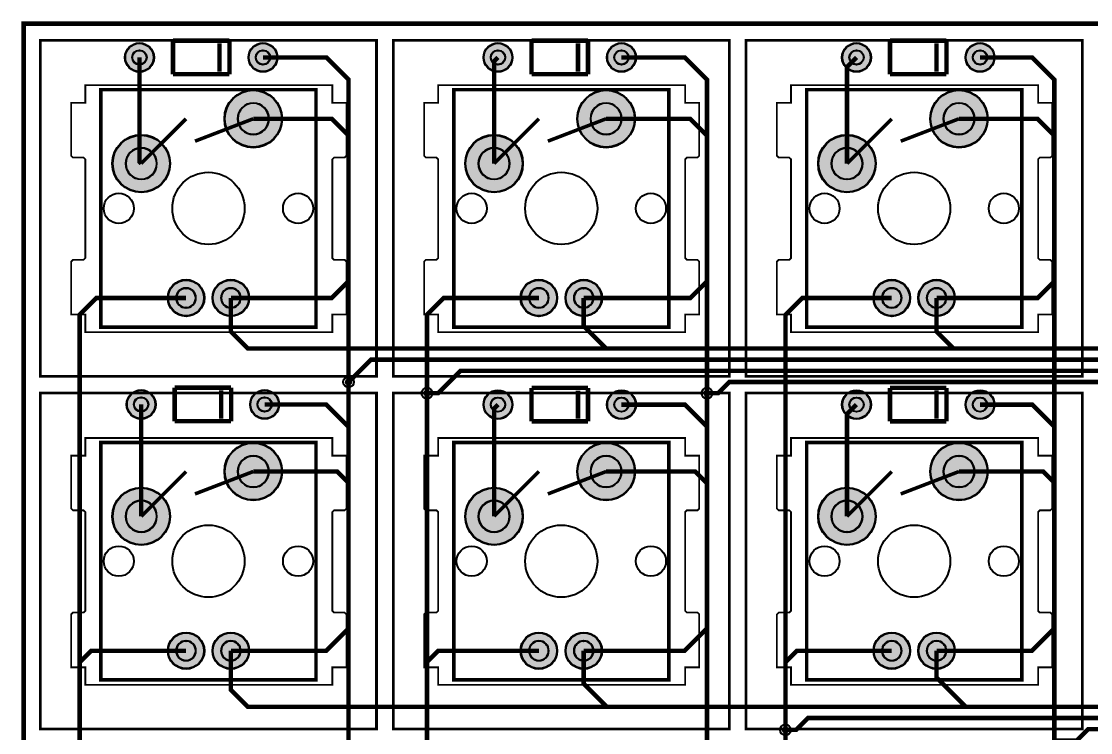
# Model space of a CAD drawing. Header units: millimetres. Extents: x 0 to 279, y -81 to 2.
# Drawn here: x -0.1 to 60.5, y -40.2 to 0.1 of the extents above; entities that cross this region are included whole.
import ezdxf

# ---------------------------------------------------------------- set-up
doc = ezdxf.new("R2010")
doc.units = ezdxf.units.MM
for name, color, linetype, true_color in [('BoardOutLine', 7, 'Continuous', 0xff00ff), ('BottomLayer', 7, 'Continuous', 0x0000ff), ('BottomSolderMaskLayer', 7, 'Continuous', 0xaa00ff), ('Document', 7, 'Continuous', 0xffffff), ('Hole', 7, 'Continuous', 0x222222), ('Multi-Layer', 7, 'Continuous', 0xc0c0c0), ('TopLayer', 7, 'Continuous', 0xff0000), ('TopSilkLayer', 7, 'Continuous', 0xffcc00), ('TopSolderMaskLayer', 7, 'Continuous', 0x800080)]:
    doc.layers.add(name, color=color, linetype=linetype, true_color=true_color)

msp = doc.modelspace()

# ---------------------------------------------------------------- hatches: boundary and pattern name
at = {"layer": 'BottomSolderMaskLayer'}
for points in [[(5.741, -1.916, 1), (7.392, -1.916, 1)], [(12.741, -1.916, 1), (14.391, -1.916, 1)], [(26.061, -1.916, 1), (27.711, -1.916, 1)], [(33.061, -1.916, 1), (34.711, -1.916, 1)], [(46.381, -1.916, 1), (48.031, -1.916, 1)], [(53.381, -1.916, 1), (55.031, -1.916, 1)], [(11.377, -5.395, 1), (14.653, -5.395, 1)], [(31.377, -5.395, 1), (34.653, -5.395, 1)], [(51.377, -5.395, 1), (54.653, -5.395, 1)], [(5.027, -7.935, 1), (8.303, -7.935, 1)], [(25.027, -7.935, 1), (28.303, -7.935, 1)], [(45.027, -7.935, 1), (48.303, -7.935, 1)], [(8.164, -15.555, 1), (10.246, -15.555, 1)], [(10.704, -15.555, 1), (12.786, -15.555, 1)], [(28.164, -15.555, 1), (30.246, -15.555, 1)], [(30.704, -15.555, 1), (32.786, -15.555, 1)], [(48.164, -15.555, 1), (50.246, -15.555, 1)], [(50.704, -15.555, 1), (52.786, -15.555, 1)], [(5.835, -21.59, 1), (7.486, -21.59, 1)], [(12.835, -21.59, 1), (14.486, -21.59, 1)], [(26.061, -21.601, 1), (27.711, -21.601, 1)], [(33.061, -21.601, 1), (34.711, -21.601, 1)], [(46.381, -21.6, 1), (48.031, -21.6, 1)], [(53.381, -21.6, 1), (55.031, -21.6, 1)], [(11.377, -25.395, 1), (14.653, -25.395, 1)], [(31.377, -25.395, 1), (34.653, -25.395, 1)], [(51.377, -25.395, 1), (54.653, -25.395, 1)], [(5.027, -27.935, 1), (8.303, -27.935, 1)], [(25.027, -27.935, 1), (28.303, -27.935, 1)], [(45.027, -27.935, 1), (48.303, -27.935, 1)], [(8.164, -35.555, 1), (10.246, -35.555, 1)], [(10.704, -35.555, 1), (12.786, -35.555, 1)], [(28.164, -35.555, 1), (30.246, -35.555, 1)], [(30.704, -35.555, 1), (32.786, -35.555, 1)], [(48.164, -35.555, 1), (50.246, -35.555, 1)], [(50.704, -35.555, 1), (52.786, -35.555, 1)]]:
    msp.add_hatch(color=256, dxfattribs=at).paths.add_polyline_path(points)
at = {"layer": 'Multi-Layer'}
for points in [[(5.766, -1.916, 1), (7.366, -1.916, 1)], [(12.766, -1.916, 1), (14.366, -1.916, 1)], [(26.086, -1.916, 1), (27.686, -1.916, 1)], [(33.086, -1.916, 1), (34.686, -1.916, 1)], [(46.406, -1.916, 1), (48.006, -1.916, 1)], [(53.406, -1.916, 1), (55.006, -1.916, 1)], [(11.402, -5.395, 1), (14.628, -5.395, 1)], [(31.402, -5.395, 1), (34.628, -5.395, 1)], [(51.402, -5.395, 1), (54.628, -5.395, 1)], [(5.052, -7.935, 1), (8.278, -7.935, 1)], [(25.052, -7.935, 1), (28.278, -7.935, 1)], [(45.052, -7.935, 1), (48.278, -7.935, 1)], [(8.189, -15.555, 1), (10.221, -15.555, 1)], [(10.729, -15.555, 1), (12.761, -15.555, 1)], [(28.189, -15.555, 1), (30.221, -15.555, 1)], [(30.729, -15.555, 1), (32.761, -15.555, 1)], [(48.189, -15.555, 1), (50.221, -15.555, 1)], [(50.729, -15.555, 1), (52.761, -15.555, 1)], [(5.86, -21.59, 1), (7.46, -21.59, 1)], [(12.86, -21.59, 1), (14.46, -21.59, 1)], [(26.086, -21.601, 1), (27.686, -21.601, 1)], [(33.086, -21.601, 1), (34.686, -21.601, 1)], [(46.406, -21.6, 1), (48.006, -21.6, 1)], [(53.406, -21.6, 1), (55.006, -21.6, 1)], [(11.402, -25.395, 1), (14.628, -25.395, 1)], [(31.402, -25.395, 1), (34.628, -25.395, 1)], [(51.402, -25.395, 1), (54.628, -25.395, 1)], [(5.052, -27.935, 1), (8.278, -27.935, 1)], [(25.052, -27.935, 1), (28.278, -27.935, 1)], [(45.052, -27.935, 1), (48.278, -27.935, 1)], [(8.189, -35.555, 1), (10.221, -35.555, 1)], [(10.729, -35.555, 1), (12.761, -35.555, 1)], [(28.189, -35.555, 1), (30.221, -35.555, 1)], [(30.729, -35.555, 1), (32.761, -35.555, 1)], [(48.189, -35.555, 1), (50.221, -35.555, 1)], [(50.729, -35.555, 1), (52.761, -35.555, 1)]]:
    msp.add_hatch(color=256, dxfattribs=at).paths.add_polyline_path(points)
at = {"layer": 'TopSolderMaskLayer'}
for points in [[(5.741, -1.916, 1), (7.392, -1.916, 1)], [(12.741, -1.916, 1), (14.391, -1.916, 1)], [(26.061, -1.916, 1), (27.711, -1.916, 1)], [(33.061, -1.916, 1), (34.711, -1.916, 1)], [(46.381, -1.916, 1), (48.031, -1.916, 1)], [(53.381, -1.916, 1), (55.031, -1.916, 1)], [(11.377, -5.395, 1), (14.653, -5.395, 1)], [(31.377, -5.395, 1), (34.653, -5.395, 1)], [(51.377, -5.395, 1), (54.653, -5.395, 1)], [(5.027, -7.935, 1), (8.303, -7.935, 1)], [(25.027, -7.935, 1), (28.303, -7.935, 1)], [(45.027, -7.935, 1), (48.303, -7.935, 1)], [(8.164, -15.555, 1), (10.246, -15.555, 1)], [(10.704, -15.555, 1), (12.786, -15.555, 1)], [(28.164, -15.555, 1), (30.246, -15.555, 1)], [(30.704, -15.555, 1), (32.786, -15.555, 1)], [(48.164, -15.555, 1), (50.246, -15.555, 1)], [(50.704, -15.555, 1), (52.786, -15.555, 1)], [(5.835, -21.59, 1), (7.486, -21.59, 1)], [(12.835, -21.59, 1), (14.486, -21.59, 1)], [(26.061, -21.601, 1), (27.711, -21.601, 1)], [(33.061, -21.601, 1), (34.711, -21.601, 1)], [(46.381, -21.6, 1), (48.031, -21.6, 1)], [(53.381, -21.6, 1), (55.031, -21.6, 1)], [(11.377, -25.395, 1), (14.653, -25.395, 1)], [(31.377, -25.395, 1), (34.653, -25.395, 1)], [(51.377, -25.395, 1), (54.653, -25.395, 1)], [(5.027, -27.935, 1), (8.303, -27.935, 1)], [(25.027, -27.935, 1), (28.303, -27.935, 1)], [(45.027, -27.935, 1), (48.303, -27.935, 1)], [(8.164, -35.555, 1), (10.246, -35.555, 1)], [(10.704, -35.555, 1), (12.786, -35.555, 1)], [(28.164, -35.555, 1), (30.246, -35.555, 1)], [(30.704, -35.555, 1), (32.786, -35.555, 1)], [(48.164, -35.555, 1), (50.246, -35.555, 1)], [(50.704, -35.555, 1), (52.786, -35.555, 1)]]:
    msp.add_hatch(color=256, dxfattribs=at).paths.add_polyline_path(points)

# ---------------------------------------------------------------- linework, layer by layer
at = {"layer": 'BoardOutLine', "const_width": 0.254}
msp.add_lwpolyline([(0, 0), (279.05, 0), (279.05, -80.95), (0, -80.95), (0, 0)], close=True, dxfattribs=at)
at = {"layer": 'BottomLayer', "const_width": 0.254}
for points in [[(6.566, -1.916), (6.566, -7.836), (6.665, -7.935)], [(11.745, -15.555), (17.465, -15.555), (18.415, -14.605), (18.415, -3.175), (17.156, -1.916), (13.566, -1.916)], [(26.665, -7.935), (26.665, -2.137), (26.886, -1.916)], [(31.745, -15.555), (37.785, -15.555), (38.735, -14.605), (38.735, -3.175), (37.476, -1.916), (33.886, -1.916)], [(46.665, -7.935), (46.665, -2.457), (47.206, -1.916)], [(51.745, -15.555), (57.47, -15.555), (58.42, -14.605), (58.42, -3.175), (57.161, -1.916), (54.206, -1.916)], [(131.11, -14.24), (124.825, -14.24), (120.015, -19.05), (19.685, -19.05), (18.415, -20.32)], [(111.745, -15.555), (111.745, -17.16), (110.49, -18.415), (12.7, -18.415), (11.745, -17.46), (11.745, -15.555)], [(31.745, -15.555), (31.745, -17.14), (33.02, -18.415)], [(51.745, -15.555), (51.745, -17.455), (52.705, -18.415)], [(131.11, -16.78), (123.555, -16.78), (120.65, -19.685), (24.765, -19.685), (23.495, -20.955), (22.86, -20.955)], [(131.11, -21.86), (122.19, -21.86), (120.65, -20.32), (40.005, -20.32), (39.37, -20.955), (38.735, -20.955)], [(6.66, -21.59), (6.665, -27.935)], [(11.745, -35.555), (17.15, -35.555), (18.415, -34.29), (18.415, -22.86), (17.145, -21.59), (13.66, -21.59)], [(26.665, -27.935), (26.665, -21.822), (26.886, -21.601)], [(31.745, -35.555), (37.47, -35.555), (38.735, -34.29), (38.735, -22.86), (37.476, -21.601), (33.886, -21.601)], [(46.665, -27.935), (46.665, -22.141), (47.206, -21.6)], [(51.745, -35.555), (57.155, -35.555), (58.42, -34.29), (58.42, -22.86), (57.16, -21.6), (54.206, -21.6)], [(131.11, -24.4), (121.65, -24.4), (120.65, -25.4), (120.65, -37.465), (118.745, -39.37), (44.45, -39.37), (43.776, -40.044), (43.18, -40.044)], [(131.11, -26.94), (122.285, -26.94), (121.285, -27.94), (121.285, -38.1), (119.38, -40.005), (60.325, -40.005), (59.69, -40.64), (58.42, -40.64)], [(11.745, -35.555), (11.745, -37.78), (12.7, -38.735), (110.49, -38.735), (111.745, -37.48), (111.745, -35.555)], [(31.745, -35.555), (31.745, -37.416), (33.064, -38.735)], [(51.745, -35.555), (51.745, -37.078), (53.402, -38.735)]]:
    msp.add_lwpolyline(points, dxfattribs=at)
at = {"layer": 'BottomSolderMaskLayer'}
for points in [[(13.018, -4.505), (13.012, -4.505)], [(33.018, -4.505), (33.012, -4.505)], [(53.018, -4.505), (53.012, -4.505)], [(13.018, -6.285), (13.012, -6.285)], [(33.018, -6.285), (33.012, -6.285)], [(53.018, -6.285), (53.012, -6.285)], [(6.668, -7.045), (6.662, -7.045)], [(26.668, -7.045), (26.662, -7.045)], [(46.668, -7.045), (46.662, -7.045)], [(6.668, -8.825), (6.662, -8.825)], [(26.668, -8.825), (26.662, -8.825)], [(46.668, -8.825), (46.662, -8.825)], [(9.208, -14.995), (9.202, -14.995)], [(11.748, -14.995), (11.742, -14.995)], [(29.208, -14.995), (29.202, -14.995)], [(31.748, -14.995), (31.742, -14.995)], [(49.208, -14.995), (49.202, -14.995)], [(51.748, -14.995), (51.742, -14.995)], [(9.208, -16.115), (9.202, -16.115)], [(11.748, -16.115), (11.742, -16.115)], [(29.208, -16.115), (29.202, -16.115)], [(31.748, -16.115), (31.742, -16.115)], [(49.208, -16.115), (49.202, -16.115)], [(51.748, -16.115), (51.742, -16.115)], [(13.018, -24.505), (13.012, -24.505)], [(33.018, -24.505), (33.012, -24.505)], [(53.018, -24.505), (53.012, -24.505)], [(13.018, -26.285), (13.012, -26.285)], [(33.018, -26.285), (33.012, -26.285)], [(53.018, -26.285), (53.012, -26.285)], [(6.668, -27.045), (6.662, -27.045)], [(26.668, -27.045), (26.662, -27.045)], [(46.668, -27.045), (46.662, -27.045)], [(6.668, -28.825), (6.662, -28.825)], [(26.668, -28.825), (26.662, -28.825)], [(46.668, -28.825), (46.662, -28.825)], [(9.208, -34.995), (9.202, -34.995)], [(11.748, -34.995), (11.742, -34.995)], [(29.208, -34.995), (29.202, -34.995)], [(31.748, -34.995), (31.742, -34.995)], [(49.208, -34.995), (49.202, -34.995)], [(51.748, -34.995), (51.742, -34.995)], [(9.208, -36.115), (9.202, -36.115)], [(11.748, -36.115), (11.742, -36.115)], [(29.208, -36.115), (29.202, -36.115)], [(31.748, -36.115), (31.742, -36.115)], [(49.208, -36.115), (49.202, -36.115)], [(51.748, -36.115), (51.742, -36.115)]]:
    msp.add_lwpolyline(points, close=True, dxfattribs=at)
for centre, radius in [((6.566, -1.916), 0.825), ((13.566, -1.916), 0.825), ((26.886, -1.916), 0.825), ((33.886, -1.916), 0.825), ((47.206, -1.916), 0.825), ((54.206, -1.916), 0.825), ((6.566, -1.916), 0.413), ((13.566, -1.916), 0.413), ((26.886, -1.916), 0.413), ((33.886, -1.916), 0.413), ((47.206, -1.916), 0.413), ((54.206, -1.916), 0.413), ((13.015, -5.395), 1.638), ((33.015, -5.395), 1.638), ((53.015, -5.395), 1.638), ((6.665, -7.935), 1.638), ((26.665, -7.935), 1.638), ((46.665, -7.935), 1.638), ((9.205, -15.555), 1.041), ((11.745, -15.555), 1.041), ((29.205, -15.555), 1.041), ((31.745, -15.555), 1.041), ((49.205, -15.555), 1.041), ((51.745, -15.555), 1.041), ((6.66, -21.59), 0.825), ((6.66, -21.59), 0.413), ((13.66, -21.59), 0.825), ((13.66, -21.59), 0.413), ((26.886, -21.601), 0.825), ((26.886, -21.601), 0.413), ((33.886, -21.601), 0.825), ((33.886, -21.601), 0.413), ((47.206, -21.6), 0.825), ((47.206, -21.601), 0.413), ((54.206, -21.6), 0.825), ((54.206, -21.601), 0.413), ((13.015, -25.395), 1.638), ((33.015, -25.395), 1.638), ((53.015, -25.395), 1.638), ((6.665, -27.935), 1.638), ((26.665, -27.935), 1.638), ((46.665, -27.935), 1.638), ((9.205, -35.555), 1.041), ((11.745, -35.555), 1.041), ((29.205, -35.555), 1.041), ((31.745, -35.555), 1.041), ((49.205, -35.555), 1.041), ((51.745, -35.555), 1.041)]:
    msp.add_circle(centre, radius, dxfattribs=at)
for centre, radius, start, end in [((13.012, -5.395), 0.89, 90, 270), ((13.018, -5.395), 0.89, 270, 90), ((33.012, -5.395), 0.89, 90, 270), ((33.018, -5.395), 0.89, 270, 90), ((53.012, -5.395), 0.89, 90, 270), ((53.018, -5.395), 0.89, 270, 90), ((6.662, -7.935), 0.89, 90, 270), ((6.668, -7.935), 0.89, 270, 90), ((26.662, -7.935), 0.89, 90, 270), ((26.668, -7.935), 0.89, 270, 90), ((46.662, -7.935), 0.89, 90, 270), ((46.668, -7.935), 0.89, 270, 90), ((9.202, -15.555), 0.56, 90, 270), ((9.208, -15.555), 0.56, 270, 90), ((11.742, -15.555), 0.56, 90, 270), ((11.748, -15.555), 0.56, 270, 90), ((29.202, -15.555), 0.56, 90, 270), ((29.208, -15.555), 0.56, 270, 90), ((31.742, -15.555), 0.56, 90, 270), ((31.748, -15.555), 0.56, 270, 90), ((49.202, -15.555), 0.56, 90, 270), ((49.208, -15.555), 0.56, 270, 90), ((51.742, -15.555), 0.56, 90, 270), ((51.748, -15.555), 0.56, 270, 90), ((13.012, -25.395), 0.89, 90, 270), ((13.018, -25.395), 0.89, 270, 90), ((33.012, -25.395), 0.89, 90, 270), ((33.018, -25.395), 0.89, 270, 90), ((53.012, -25.395), 0.89, 90, 270), ((53.018, -25.395), 0.89, 270, 90), ((6.662, -27.935), 0.89, 90, 270), ((6.668, -27.935), 0.89, 270, 90), ((26.662, -27.935), 0.89, 90, 270), ((26.668, -27.935), 0.89, 270, 90), ((46.662, -27.935), 0.89, 90, 270), ((46.668, -27.935), 0.89, 270, 90), ((9.202, -35.555), 0.56, 90, 270), ((9.208, -35.555), 0.56, 270, 90), ((11.742, -35.555), 0.56, 90, 270), ((11.748, -35.555), 0.56, 270, 90), ((29.202, -35.555), 0.56, 90, 270), ((29.208, -35.555), 0.56, 270, 90), ((31.742, -35.555), 0.56, 90, 270), ((31.748, -35.555), 0.56, 270, 90), ((49.202, -35.555), 0.56, 90, 270), ((49.208, -35.555), 0.56, 270, 90), ((51.742, -35.555), 0.56, 90, 270), ((51.748, -35.555), 0.56, 270, 90)]:
    msp.add_arc(centre, radius, start, end, dxfattribs=at)
at = {"layer": 'Document'}
for points, const_width in [([(0.95, -0.95), (20, -0.95), (20, -20), (0.95, -20), (0.95, -0.95)], 0.152), ([(20.95, -0.95), (40, -0.95), (40, -20), (20.95, -20), (20.95, -0.95)], 0.152), ([(40.95, -0.95), (60, -0.95), (60, -20), (40.95, -20), (40.95, -0.95)], 0.152), ([(17.496, -17.493), (17.496, -16.493), (18.295, -16.493), (18.295, -13.493), (18.195, -13.392), (17.595, -13.392), (17.496, -13.293), (17.496, -7.692), (17.595, -7.593), (18.195, -7.593), (18.295, -7.493), (18.295, -4.493), (17.496, -4.493), (17.496, -3.493), (3.496, -3.493), (3.496, -4.493), (2.696, -4.493), (2.696, -7.493), (2.796, -7.593), (3.396, -7.593), (3.496, -7.692), (3.496, -13.293), (3.396, -13.392), (2.796, -13.392), (2.696, -13.493), (2.696, -16.493), (3.496, -16.493), (3.496, -17.493), (17.496, -17.493)], 0.1), ([(37.496, -17.493), (37.496, -16.493), (38.295, -16.493), (38.295, -13.493), (38.195, -13.392), (37.595, -13.392), (37.496, -13.293), (37.496, -7.692), (37.595, -7.593), (38.195, -7.593), (38.295, -7.493), (38.295, -4.493), (37.496, -4.493), (37.496, -3.493), (23.496, -3.493), (23.496, -4.493), (22.696, -4.493), (22.696, -7.493), (22.796, -7.593), (23.396, -7.593), (23.496, -7.692), (23.496, -13.293), (23.396, -13.392), (22.796, -13.392), (22.696, -13.493), (22.696, -16.493), (23.496, -16.493), (23.496, -17.493), (37.496, -17.493)], 0.1), ([(57.496, -17.493), (57.496, -16.493), (58.295, -16.493), (58.295, -13.493), (58.195, -13.392), (57.595, -13.392), (57.496, -13.293), (57.496, -7.692), (57.595, -7.593), (58.195, -7.593), (58.295, -7.493), (58.295, -4.493), (57.496, -4.493), (57.496, -3.493), (43.496, -3.493), (43.496, -4.493), (42.696, -4.493), (42.696, -7.493), (42.796, -7.593), (43.396, -7.593), (43.496, -7.692), (43.496, -13.293), (43.396, -13.392), (42.796, -13.392), (42.696, -13.493), (42.696, -16.493), (43.496, -16.493), (43.496, -17.493), (57.496, -17.493)], 0.1), ([(0.95, -20.95), (20, -20.95), (20, -40), (0.95, -40), (0.95, -20.95)], 0.152), ([(20.95, -20.95), (40, -20.95), (40, -40), (20.95, -40), (20.95, -20.95)], 0.152), ([(40.95, -20.95), (60, -20.95), (60, -40), (40.95, -40), (40.95, -20.95)], 0.152), ([(17.496, -37.493), (17.496, -36.493), (18.295, -36.493), (18.295, -33.493), (18.195, -33.392), (17.595, -33.392), (17.496, -33.293), (17.496, -27.692), (17.595, -27.593), (18.195, -27.593), (18.295, -27.493), (18.295, -24.493), (17.496, -24.493), (17.496, -23.493), (3.496, -23.493), (3.496, -24.493), (2.696, -24.493), (2.696, -27.493), (2.796, -27.593), (3.396, -27.593), (3.496, -27.692), (3.496, -33.293), (3.396, -33.392), (2.796, -33.392), (2.696, -33.493), (2.696, -36.493), (3.496, -36.493), (3.496, -37.493), (17.496, -37.493)], 0.1), ([(37.496, -37.493), (37.496, -36.493), (38.295, -36.493), (38.295, -33.493), (38.195, -33.392), (37.595, -33.392), (37.496, -33.293), (37.496, -27.692), (37.595, -27.593), (38.195, -27.593), (38.295, -27.493), (38.295, -24.493), (37.496, -24.493), (37.496, -23.493), (23.496, -23.493), (23.496, -24.493), (22.696, -24.493), (22.696, -27.493), (22.796, -27.593), (23.396, -27.593), (23.496, -27.692), (23.496, -33.293), (23.396, -33.392), (22.796, -33.392), (22.696, -33.493), (22.696, -36.493), (23.496, -36.493), (23.496, -37.493), (37.496, -37.493)], 0.1), ([(57.496, -37.493), (57.496, -36.493), (58.295, -36.493), (58.295, -33.493), (58.195, -33.392), (57.595, -33.392), (57.496, -33.293), (57.496, -27.692), (57.595, -27.593), (58.195, -27.593), (58.295, -27.493), (58.295, -24.493), (57.496, -24.493), (57.496, -23.493), (43.496, -23.493), (43.496, -24.493), (42.696, -24.493), (42.696, -27.493), (42.796, -27.593), (43.396, -27.593), (43.496, -27.692), (43.496, -33.293), (43.396, -33.392), (42.796, -33.392), (42.696, -33.493), (42.696, -36.493), (43.496, -36.493), (43.496, -37.493), (57.496, -37.493)], 0.1)]:
    msp.add_lwpolyline(points, close=True, dxfattribs=dict(at, const_width=const_width))
at = {"layer": 'Hole'}
for centre in [(18.415, -20.32), (22.86, -20.955), (38.735, -20.955), (43.18, -40.044)]:
    msp.add_circle(centre, 0.152, dxfattribs=at)
at = {"layer": 'Multi-Layer'}
for points in [[(13.018, -4.519), (13.012, -4.519)], [(33.018, -4.519), (33.012, -4.519)], [(53.018, -4.519), (53.012, -4.519)], [(13.018, -6.271), (13.012, -6.271)], [(33.018, -6.271), (33.012, -6.271)], [(53.018, -6.271), (53.012, -6.271)], [(6.668, -7.059), (6.662, -7.059)], [(26.668, -7.059), (26.662, -7.059)], [(46.668, -7.059), (46.662, -7.059)], [(6.668, -8.811), (6.662, -8.811)], [(26.668, -8.811), (26.662, -8.811)], [(46.668, -8.811), (46.662, -8.811)], [(9.208, -15.009), (9.202, -15.009)], [(11.748, -15.009), (11.742, -15.009)], [(29.208, -15.009), (29.202, -15.009)], [(31.748, -15.009), (31.742, -15.009)], [(49.208, -15.009), (49.202, -15.009)], [(51.748, -15.009), (51.742, -15.009)], [(9.208, -16.101), (9.202, -16.101)], [(11.748, -16.101), (11.742, -16.101)], [(29.208, -16.101), (29.202, -16.101)], [(31.748, -16.101), (31.742, -16.101)], [(49.208, -16.101), (49.202, -16.101)], [(51.748, -16.101), (51.742, -16.101)], [(13.018, -24.519), (13.012, -24.519)], [(33.018, -24.519), (33.012, -24.519)], [(53.018, -24.519), (53.012, -24.519)], [(13.018, -26.271), (13.012, -26.271)], [(33.018, -26.271), (33.012, -26.271)], [(53.018, -26.271), (53.012, -26.271)], [(6.668, -27.059), (6.662, -27.059)], [(26.668, -27.059), (26.662, -27.059)], [(46.668, -27.059), (46.662, -27.059)], [(6.668, -28.811), (6.662, -28.811)], [(26.668, -28.811), (26.662, -28.811)], [(46.668, -28.811), (46.662, -28.811)], [(9.208, -35.009), (9.202, -35.009)], [(11.748, -35.009), (11.742, -35.009)], [(29.208, -35.009), (29.202, -35.009)], [(31.748, -35.009), (31.742, -35.009)], [(49.208, -35.009), (49.202, -35.009)], [(51.748, -35.009), (51.742, -35.009)], [(9.208, -36.101), (9.202, -36.101)], [(11.748, -36.101), (11.742, -36.101)], [(29.208, -36.101), (29.202, -36.101)], [(31.748, -36.101), (31.742, -36.101)], [(49.208, -36.101), (49.202, -36.101)], [(51.748, -36.101), (51.742, -36.101)]]:
    msp.add_lwpolyline(points, close=True, dxfattribs=at)
for centre, radius in [((6.566, -1.916), 0.8), ((13.566, -1.916), 0.8), ((26.886, -1.916), 0.8), ((33.886, -1.916), 0.8), ((47.206, -1.916), 0.8), ((54.206, -1.916), 0.8), ((6.566, -1.916), 0.4), ((13.566, -1.916), 0.4), ((26.886, -1.916), 0.4), ((33.886, -1.916), 0.4), ((47.206, -1.916), 0.4), ((54.206, -1.916), 0.4), ((13.015, -5.395), 1.613), ((33.015, -5.395), 1.613), ((53.015, -5.395), 1.613), ((6.665, -7.935), 1.613), ((26.665, -7.935), 1.613), ((46.665, -7.935), 1.613), ((10.475, -10.475), 2.045), ((30.475, -10.475), 2.045), ((50.475, -10.475), 2.045), ((5.395, -10.475), 0.853), ((15.555, -10.475), 0.853), ((25.395, -10.475), 0.853), ((35.555, -10.475), 0.853), ((45.395, -10.475), 0.853), ((55.555, -10.475), 0.853), ((9.205, -15.555), 1.016), ((11.745, -15.555), 1.016), ((29.205, -15.555), 1.016), ((31.745, -15.555), 1.016), ((49.205, -15.555), 1.016), ((51.745, -15.555), 1.016), ((18.415, -20.32), 0.305), ((6.66, -21.59), 0.8), ((6.66, -21.59), 0.4), ((13.66, -21.59), 0.8), ((13.66, -21.59), 0.4), ((22.86, -20.955), 0.305), ((26.886, -21.601), 0.8), ((26.886, -21.601), 0.4), ((33.886, -21.601), 0.8), ((33.886, -21.601), 0.4), ((38.735, -20.955), 0.305), ((47.206, -21.6), 0.8), ((47.206, -21.601), 0.4), ((54.206, -21.6), 0.8), ((54.206, -21.601), 0.4), ((13.015, -25.395), 1.613), ((33.015, -25.395), 1.613), ((53.015, -25.395), 1.613), ((6.665, -27.935), 1.613), ((26.665, -27.935), 1.613), ((46.665, -27.935), 1.613), ((10.475, -30.475), 2.045), ((30.475, -30.475), 2.045), ((50.475, -30.475), 2.045), ((5.395, -30.475), 0.853), ((15.555, -30.475), 0.853), ((25.395, -30.475), 0.853), ((35.555, -30.475), 0.853), ((45.395, -30.475), 0.853), ((55.555, -30.475), 0.853), ((9.205, -35.555), 1.016), ((11.745, -35.555), 1.016), ((29.205, -35.555), 1.016), ((31.745, -35.555), 1.016), ((49.205, -35.555), 1.016), ((51.745, -35.555), 1.016), ((43.18, -40.044), 0.305)]:
    msp.add_circle(centre, radius, dxfattribs=at)
for centre, radius, start, end in [((13.012, -5.395), 0.876, 90, 270), ((13.018, -5.395), 0.876, 270, 90), ((33.012, -5.395), 0.876, 90, 270), ((33.018, -5.395), 0.876, 270, 90), ((53.012, -5.395), 0.876, 90, 270), ((53.018, -5.395), 0.876, 270, 90), ((6.662, -7.935), 0.876, 90, 270), ((6.668, -7.935), 0.876, 270, 90), ((26.662, -7.935), 0.876, 90, 270), ((26.668, -7.935), 0.876, 270, 90), ((46.662, -7.935), 0.876, 90, 270), ((46.668, -7.935), 0.876, 270, 90), ((9.202, -15.555), 0.546, 90, 270), ((9.208, -15.555), 0.546, 270, 90), ((11.742, -15.555), 0.546, 90, 270), ((11.748, -15.555), 0.546, 270, 90), ((29.202, -15.555), 0.546, 90, 270), ((29.208, -15.555), 0.546, 270, 90), ((31.742, -15.555), 0.546, 90, 270), ((31.748, -15.555), 0.546, 270, 90), ((49.202, -15.555), 0.546, 90, 270), ((49.208, -15.555), 0.546, 270, 90), ((51.742, -15.555), 0.546, 90, 270), ((51.748, -15.555), 0.546, 270, 90), ((13.012, -25.395), 0.876, 90, 270), ((13.018, -25.395), 0.876, 270, 90), ((33.012, -25.395), 0.876, 90, 270), ((33.018, -25.395), 0.876, 270, 90), ((53.012, -25.395), 0.876, 90, 270), ((53.018, -25.395), 0.876, 270, 90), ((6.662, -27.935), 0.876, 90, 270), ((6.668, -27.935), 0.876, 270, 90), ((26.662, -27.935), 0.876, 90, 270), ((26.668, -27.935), 0.876, 270, 90), ((46.662, -27.935), 0.876, 90, 270), ((46.668, -27.935), 0.876, 270, 90), ((9.202, -35.555), 0.546, 90, 270), ((9.208, -35.555), 0.546, 270, 90), ((11.742, -35.555), 0.546, 90, 270), ((11.748, -35.555), 0.546, 270, 90), ((29.202, -35.555), 0.546, 90, 270), ((29.208, -35.555), 0.546, 270, 90), ((31.742, -35.555), 0.546, 90, 270), ((31.748, -35.555), 0.546, 270, 90), ((49.202, -35.555), 0.546, 90, 270), ((49.208, -35.555), 0.546, 270, 90), ((51.742, -35.555), 0.546, 90, 270), ((51.748, -35.555), 0.546, 270, 90)]:
    msp.add_arc(centre, radius, start, end, dxfattribs=at)
at = {"layer": 'TopLayer', "const_width": 0.254}
for points in [[(13.015, -5.395), (17.46, -5.395), (18.415, -6.35), (18.415, -64.135), (17.145, -65.405), (13.015, -65.395)], [(38.735, -20.955), (38.735, -6.35), (37.78, -5.395), (33.015, -5.395)], [(58.42, -40.64), (58.42, -6.35), (57.465, -5.395), (53.015, -5.395)], [(9.205, -75.555), (4.435, -75.555), (3.175, -74.295), (3.175, -16.51), (4.13, -15.555), (9.205, -15.555)], [(22.86, -20.955), (22.86, -16.51), (23.815, -15.555), (29.205, -15.555)], [(43.18, -40.044), (43.18, -16.51), (44.135, -15.555), (49.205, -15.555)], [(29.205, -75.555), (24.12, -75.555), (22.86, -74.295), (22.86, -20.955)], [(33.015, -65.395), (37.475, -65.395), (38.735, -64.135), (38.735, -20.955)], [(13.015, -25.395), (17.775, -25.395), (18.415, -26.035)], [(33.015, -25.395), (38.064, -25.395), (38.735, -26.066)], [(53.015, -25.395), (57.78, -25.395), (58.42, -26.035)], [(9.205, -35.555), (3.827, -35.555), (3.175, -36.207)], [(29.205, -35.555), (23.5, -35.555), (22.86, -36.195)], [(49.205, -35.555), (43.826, -35.555), (43.18, -36.201)], [(49.205, -75.555), (44.44, -75.555), (43.18, -74.295), (43.18, -40.044)]]:
    msp.add_lwpolyline(points, dxfattribs=at)
at = {"layer": 'TopSilkLayer'}
for points, const_width in [([(8.466, -0.966), (8.466, -2.866)], 0.254), ([(11.666, -0.966), (8.466, -0.966)], 0.254), ([(11.103, -2.716), (11.103, -1.116)], 0.254), ([(11.666, -2.866), (11.666, -0.966)], 0.254), ([(28.786, -0.966), (28.786, -2.866)], 0.254), ([(31.986, -0.966), (28.786, -0.966)], 0.254), ([(31.423, -2.716), (31.423, -1.116)], 0.254), ([(31.986, -2.866), (31.986, -0.966)], 0.254), ([(49.106, -0.966), (49.106, -2.866)], 0.254), ([(52.306, -0.966), (49.106, -0.966)], 0.254), ([(51.743, -2.716), (51.743, -1.116)], 0.254), ([(52.306, -2.866), (52.306, -0.966)], 0.254), ([(11.666, -2.866), (8.466, -2.866)], 0.254), ([(31.986, -2.866), (28.786, -2.866)], 0.254), ([(52.306, -2.866), (49.106, -2.866)], 0.254), ([(6.665, -7.935), (9.205, -5.395)], 0.203), ([(13.015, -5.395), (9.713, -6.665)], 0.203), ([(26.665, -7.935), (29.205, -5.395)], 0.203), ([(33.015, -5.395), (29.713, -6.665)], 0.203), ([(46.665, -7.935), (49.205, -5.395)], 0.203), ([(53.015, -5.395), (49.713, -6.665)], 0.203), ([(8.56, -20.64), (8.56, -22.54)], 0.254), ([(11.76, -20.64), (8.56, -20.64)], 0.254), ([(11.76, -22.54), (11.76, -20.64)], 0.254), ([(28.786, -20.651), (28.786, -22.551)], 0.254), ([(31.986, -20.651), (28.786, -20.651)], 0.254), ([(31.986, -22.551), (31.986, -20.651)], 0.254), ([(49.106, -20.65), (49.106, -22.55)], 0.254), ([(52.306, -20.65), (49.106, -20.65)], 0.254), ([(52.306, -22.55), (52.306, -20.65)], 0.254), ([(11.197, -22.39), (11.197, -20.79)], 0.254), ([(31.423, -22.401), (31.423, -20.801)], 0.254), ([(51.743, -22.4), (51.743, -20.8)], 0.254), ([(11.76, -22.54), (8.56, -22.54)], 0.254), ([(31.986, -22.551), (28.786, -22.551)], 0.254), ([(52.306, -22.55), (49.106, -22.55)], 0.254), ([(6.665, -27.935), (9.205, -25.395)], 0.203), ([(13.015, -25.395), (9.713, -26.665)], 0.203), ([(26.665, -27.935), (29.205, -25.395)], 0.203), ([(33.015, -25.395), (29.713, -26.665)], 0.203), ([(46.665, -27.935), (49.205, -25.395)], 0.203), ([(53.015, -25.395), (49.713, -26.665)], 0.203)]:
    msp.add_lwpolyline(points, dxfattribs=dict(at, const_width=const_width))
at = {"layer": 'TopSilkLayer', "const_width": 0.203}
for points in [[(4.379, -3.744), (16.571, -3.744), (16.571, -17.206), (4.379, -17.206), (4.379, -3.744)], [(24.379, -3.744), (36.571, -3.744), (36.571, -17.206), (24.379, -17.206), (24.379, -3.744)], [(44.379, -3.744), (56.571, -3.744), (56.571, -17.206), (44.379, -17.206), (44.379, -3.744)], [(4.379, -23.744), (16.571, -23.744), (16.571, -37.206), (4.379, -37.206), (4.379, -23.744)], [(24.379, -23.744), (36.571, -23.744), (36.571, -37.206), (24.379, -37.206), (24.379, -23.744)], [(44.379, -23.744), (56.571, -23.744), (56.571, -37.206), (44.379, -37.206), (44.379, -23.744)]]:
    msp.add_lwpolyline(points, close=True, dxfattribs=at)
at = {"layer": 'TopSolderMaskLayer'}
for points in [[(13.018, -4.505), (13.012, -4.505)], [(33.018, -4.505), (33.012, -4.505)], [(53.018, -4.505), (53.012, -4.505)], [(13.018, -6.285), (13.012, -6.285)], [(33.018, -6.285), (33.012, -6.285)], [(53.018, -6.285), (53.012, -6.285)], [(6.668, -7.045), (6.662, -7.045)], [(26.668, -7.045), (26.662, -7.045)], [(46.668, -7.045), (46.662, -7.045)], [(6.668, -8.825), (6.662, -8.825)], [(26.668, -8.825), (26.662, -8.825)], [(46.668, -8.825), (46.662, -8.825)], [(9.208, -14.995), (9.202, -14.995)], [(11.748, -14.995), (11.742, -14.995)], [(29.208, -14.995), (29.202, -14.995)], [(31.748, -14.995), (31.742, -14.995)], [(49.208, -14.995), (49.202, -14.995)], [(51.748, -14.995), (51.742, -14.995)], [(9.208, -16.115), (9.202, -16.115)], [(11.748, -16.115), (11.742, -16.115)], [(29.208, -16.115), (29.202, -16.115)], [(31.748, -16.115), (31.742, -16.115)], [(49.208, -16.115), (49.202, -16.115)], [(51.748, -16.115), (51.742, -16.115)], [(13.018, -24.505), (13.012, -24.505)], [(33.018, -24.505), (33.012, -24.505)], [(53.018, -24.505), (53.012, -24.505)], [(13.018, -26.285), (13.012, -26.285)], [(33.018, -26.285), (33.012, -26.285)], [(53.018, -26.285), (53.012, -26.285)], [(6.668, -27.045), (6.662, -27.045)], [(26.668, -27.045), (26.662, -27.045)], [(46.668, -27.045), (46.662, -27.045)], [(6.668, -28.825), (6.662, -28.825)], [(26.668, -28.825), (26.662, -28.825)], [(46.668, -28.825), (46.662, -28.825)], [(9.208, -34.995), (9.202, -34.995)], [(11.748, -34.995), (11.742, -34.995)], [(29.208, -34.995), (29.202, -34.995)], [(31.748, -34.995), (31.742, -34.995)], [(49.208, -34.995), (49.202, -34.995)], [(51.748, -34.995), (51.742, -34.995)], [(9.208, -36.115), (9.202, -36.115)], [(11.748, -36.115), (11.742, -36.115)], [(29.208, -36.115), (29.202, -36.115)], [(31.748, -36.115), (31.742, -36.115)], [(49.208, -36.115), (49.202, -36.115)], [(51.748, -36.115), (51.742, -36.115)]]:
    msp.add_lwpolyline(points, close=True, dxfattribs=at)
for centre, radius in [((6.566, -1.916), 0.825), ((13.566, -1.916), 0.825), ((26.886, -1.916), 0.825), ((33.886, -1.916), 0.825), ((47.206, -1.916), 0.825), ((54.206, -1.916), 0.825), ((6.566, -1.916), 0.413), ((13.566, -1.916), 0.413), ((26.886, -1.916), 0.413), ((33.886, -1.916), 0.413), ((47.206, -1.916), 0.413), ((54.206, -1.916), 0.413), ((13.015, -5.395), 1.638), ((33.015, -5.395), 1.638), ((53.015, -5.395), 1.638), ((6.665, -7.935), 1.638), ((26.665, -7.935), 1.638), ((46.665, -7.935), 1.638), ((9.205, -15.555), 1.041), ((11.745, -15.555), 1.041), ((29.205, -15.555), 1.041), ((31.745, -15.555), 1.041), ((49.205, -15.555), 1.041), ((51.745, -15.555), 1.041), ((6.66, -21.59), 0.825), ((6.66, -21.59), 0.413), ((13.66, -21.59), 0.825), ((13.66, -21.59), 0.413), ((26.886, -21.601), 0.825), ((26.886, -21.601), 0.413), ((33.886, -21.601), 0.825), ((33.886, -21.601), 0.413), ((47.206, -21.6), 0.825), ((47.206, -21.601), 0.413), ((54.206, -21.6), 0.825), ((54.206, -21.601), 0.413), ((13.015, -25.395), 1.638), ((33.015, -25.395), 1.638), ((53.015, -25.395), 1.638), ((6.665, -27.935), 1.638), ((26.665, -27.935), 1.638), ((46.665, -27.935), 1.638), ((9.205, -35.555), 1.041), ((11.745, -35.555), 1.041), ((29.205, -35.555), 1.041), ((31.745, -35.555), 1.041), ((49.205, -35.555), 1.041), ((51.745, -35.555), 1.041)]:
    msp.add_circle(centre, radius, dxfattribs=at)
for centre, radius, start, end in [((13.012, -5.395), 0.89, 90, 270), ((13.018, -5.395), 0.89, 270, 90), ((33.012, -5.395), 0.89, 90, 270), ((33.018, -5.395), 0.89, 270, 90), ((53.012, -5.395), 0.89, 90, 270), ((53.018, -5.395), 0.89, 270, 90), ((6.662, -7.935), 0.89, 90, 270), ((6.668, -7.935), 0.89, 270, 90), ((26.662, -7.935), 0.89, 90, 270), ((26.668, -7.935), 0.89, 270, 90), ((46.662, -7.935), 0.89, 90, 270), ((46.668, -7.935), 0.89, 270, 90), ((9.202, -15.555), 0.56, 90, 270), ((9.208, -15.555), 0.56, 270, 90), ((11.742, -15.555), 0.56, 90, 270), ((11.748, -15.555), 0.56, 270, 90), ((29.202, -15.555), 0.56, 90, 270), ((29.208, -15.555), 0.56, 270, 90), ((31.742, -15.555), 0.56, 90, 270), ((31.748, -15.555), 0.56, 270, 90), ((49.202, -15.555), 0.56, 90, 270), ((49.208, -15.555), 0.56, 270, 90), ((51.742, -15.555), 0.56, 90, 270), ((51.748, -15.555), 0.56, 270, 90), ((13.012, -25.395), 0.89, 90, 270), ((13.018, -25.395), 0.89, 270, 90), ((33.012, -25.395), 0.89, 90, 270), ((33.018, -25.395), 0.89, 270, 90), ((53.012, -25.395), 0.89, 90, 270), ((53.018, -25.395), 0.89, 270, 90), ((6.662, -27.935), 0.89, 90, 270), ((6.668, -27.935), 0.89, 270, 90), ((26.662, -27.935), 0.89, 90, 270), ((26.668, -27.935), 0.89, 270, 90), ((46.662, -27.935), 0.89, 90, 270), ((46.668, -27.935), 0.89, 270, 90), ((9.202, -35.555), 0.56, 90, 270), ((9.208, -35.555), 0.56, 270, 90), ((11.742, -35.555), 0.56, 90, 270), ((11.748, -35.555), 0.56, 270, 90), ((29.202, -35.555), 0.56, 90, 270), ((29.208, -35.555), 0.56, 270, 90), ((31.742, -35.555), 0.56, 90, 270), ((31.748, -35.555), 0.56, 270, 90), ((49.202, -35.555), 0.56, 90, 270), ((49.208, -35.555), 0.56, 270, 90), ((51.742, -35.555), 0.56, 90, 270), ((51.748, -35.555), 0.56, 270, 90)]:
    msp.add_arc(centre, radius, start, end, dxfattribs=at)

doc.saveas('drawing.dxf')
